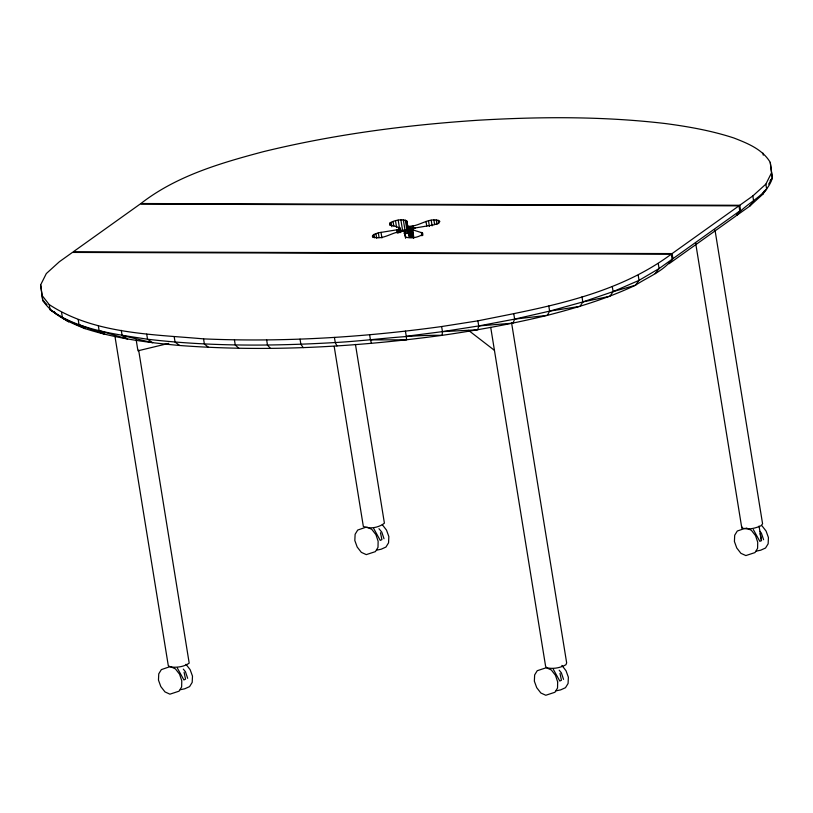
<?xml version="1.0" encoding="UTF-8"?>
<svg xmlns="http://www.w3.org/2000/svg" width="813" height="813" viewBox="0 0 813 813"><rect width="100%" height="100%" fill="white"/><g stroke="black" fill="none" stroke-linecap="round" stroke-linejoin="round"><path stroke-width="1.22" d="M49.227 304.59C93.861 334.011 152.021 334.234 203.545 338.879C283.076 342.314 362.822 337.405 441.632 326.541L442.455 331.633L442.15 335.332C355.291 347.1 267.203 352.059 179.703 345.495C147.793 342.608 115.751 338.513 85.152 328.645C69.41 322.385 52.347 315.058 42.733 300.383L40.65 284.875L46.321 273.564L59.359 261.745L72.408 252.426L671.294 254.164L672.117 259.266C663.123 271.542 647.768 276.999 635.451 285.241C607.321 298.554 577.474 307.588 547.393 315.332C512.668 323.757 477.505 330.241 442.15 335.332C406.337 334.804 370.941 340.596 335.261 342.537C272.741 346.186 209.815 346.572 147.539 339.234C114.145 333.97 78.241 329.976 50.05 309.682L49.227 304.59L41.91 295.282M671.294 254.164C615.482 295.668 544.486 307.405 477.892 320.84L478.715 325.942L477.739 329.783L442.455 331.633L406.266 336.267L405.443 331.165M513.806 314.031L514.629 319.123L513.013 323.137L478.715 325.942L442.455 331.633M764.108 191.207L762.482 194.531L749.738 206.136L736.69 215.445C747.31 201.848 767.177 195.984 772.35 177.925L770.267 162.417C762.431 149.196 747.584 143.362 733.956 138.017C711.71 130.71 688.621 126.635 665.461 123.556C603.185 116.218 540.259 116.615 477.739 120.263C405.626 125.029 333.665 134.501 263.392 151.665C220.526 163.078 176.421 175.842 140.883 203.535L739.769 205.272L752.818 195.953L765.856 184.134L771.527 172.823L770.267 162.417M408.522 230.425L406.571 220.658C401.114 218.9 394.6 220.13 389.793 223.138L389.661 224.734C392.537 225.973 405.585 228.026 396.724 229.845L378.319 232.833L373.99 234.418L372.344 236.166L372.771 236.898C383.716 240.943 393.726 230.242 404.478 231.471L405.657 237.457M548.785 306.034L549.608 311.135L547.393 315.332L514.629 319.123L478.715 325.942M764.952 190.384L762.482 194.531L766.679 189.236L765.856 184.134M768.651 184.155L772.35 177.925L771.527 172.823M672.117 259.266L659.079 268.575L639.028 280.373L635.451 285.241L613.104 291.623L582.809 301.948L580.065 306.359L549.608 311.135L514.629 319.123M638.205 275.282L639.028 280.373L613.104 291.623L609.902 296.267L582.809 301.948L549.608 311.135M655.176 273.656L659.079 268.575L658.245 263.483M739.779 210.953L672.93 258.676L669.028 263.758L735.877 216.034L739.779 210.953L738.956 205.852L140.07 204.114L73.221 251.847L672.107 253.585L738.956 205.852M749.738 206.136L753.641 201.055L752.818 195.953M770.124 180.689L772.35 177.925M413.492 238.331L412.018 229.276L415.453 227.853M398.502 232.985L397.953 229.591L400.067 228.067L400.819 232.599M759.027 526.082L761.496 540.584L759.83 541.346L753.326 529.537M407.049 221.37L407.689 226.227C418.451 227.457 428.461 216.756 439.406 220.801L439.823 221.532L438.187 223.28L433.857 224.866L414.244 228.107A3.587 1.026 -9.2 0 0 412.11 229.632L412.018 229.276M168.769 343.371L137.946 350.81L136.178 339.895M365.718 527.302L357.71 530.056L355.118 534.283L354.824 540.533L357.181 547.017L361.328 552.352L366.277 554.618L375.393 551.631L377.994 547.413L378.136 541.265L375.931 534.669L371.785 529.334L366.826 527.068M376.683 550.157L381.124 549.232L385.951 547.058L388.553 542.84L388.848 536.58L386.49 530.096L382.344 524.761M745.308 528.257L737.3 531.021L734.698 535.239L734.413 541.499L736.761 547.982L740.907 553.318L745.867 555.574L754.982 552.586L757.584 548.369L757.726 542.22L755.521 535.625L751.375 530.289L746.415 528.033M169.358 666.853L161.35 669.617L158.759 673.835L158.464 680.085L160.822 686.568L164.968 691.904L169.917 694.17L179.033 691.182L181.634 686.965L181.777 680.816L179.571 674.221L175.425 668.886L170.476 666.619M756.273 551.112L760.714 550.198L765.541 548.013L768.143 543.795L768.437 537.545L766.08 531.062L761.933 525.726M180.323 689.709L184.764 688.784L189.592 686.609L192.193 682.392L192.488 676.131L190.13 669.648L185.984 664.312M556.214 690.796L560.655 689.881L565.482 687.696L568.084 683.479L568.378 677.219L566.021 670.745L561.874 665.41M406.571 220.658L409.091 236.095L410.006 236.634L413.461 236.431L411.815 226.238M441.632 326.541L477.892 320.84M409.091 236.095L408.217 230.841L404.986 230.059L399.844 230.343L398.187 220.15M369.63 334.783L370.454 339.885L406.632 339.844L406.266 336.267M399.986 231.248L408.726 231.268M403.99 232.884L408.99 232.894M404.213 233.443L409.274 233.453M121.279 330.342L122.113 335.444L152.651 342.73L147.539 339.234L146.716 334.143M695.623 242.884L741.791 527.922C748.082 530.076 755.125 528.409 761.019 525.747L762.584 523.816L715.003 230.038M412.11 229.632L422.516 232.965L422.384 234.561C417.567 237.569 411.063 238.798 405.606 237.05L404.732 231.796M98.302 325.546L99.125 330.637L127.621 339.031L122.113 335.444M78.221 319.682L79.044 324.783L104.979 334.356L99.125 330.637M61.625 312.72L62.449 317.812L85.152 328.645L79.044 324.783M62.449 317.812L68.719 321.846L50.05 309.682M40.65 284.875L42.733 300.383L44.522 301.643M179.703 345.495L175.059 342.07L174.236 336.968M468.532 330.373L494.395 350.312M208.494 347.354L204.378 343.97L203.545 338.879M238.819 348.32L235.252 344.966L234.429 339.864M42.733 300.383L47.002 304.611M53.821 311.379L56.371 313.909M270.444 348.411L267.477 345.058L266.654 339.966M759.962 531.387L761.395 533.125L763.6 539.72M559.192 670.197L561.346 672.808L563.551 679.404M378.949 528.684L381.815 532.169L384.01 538.755M183.301 669.109L185.455 671.721L187.661 678.316M303.219 347.629L300.871 344.255L300.048 339.153M553.277 669.221L559.781 681.03L561.437 680.268L559.984 673.357M373.746 528.572L380.24 540.391L381.907 539.629L380.454 532.708M177.386 668.123L183.89 679.942L185.547 679.18L184.094 672.26M336.958 345.952L335.261 342.537L334.428 337.436M370.454 339.885L371.49 343.371M760.043 533.674L761.496 540.584M762.95 153.118L763.285 155.151M739.769 205.272L740.592 210.364M672.107 253.585L672.93 258.676M612.28 286.532L613.104 291.623M581.986 296.847L582.809 301.948M511.58 322.842L566.661 662.88L565.939 664.729C560.157 667.981 553.064 669.211 546.57 667.727L545.584 666.152L490.717 327.365M438.187 220.262L438.735 223.666M436.286 219.977L437.018 224.51M433.878 219.957L434.609 224.49M431.185 220.211L432.099 225.872M428.481 220.719L429.396 226.38M426.002 221.421L426.734 225.953M422.516 232.965L422.882 235.231M421.358 232.406L421.917 235.811M412.963 225.923L413.512 229.317M412.598 229.896L413.878 237.823M410.555 226.441L412.211 236.634M409.356 226.512L411.012 236.705M408.36 226.441L410.006 236.634M407.689 226.227L409.346 236.42M405.291 220.14L406.937 230.333M403.329 219.866L404.986 230.059M404.478 231.471L405.585 238.27M400.89 219.876L402.537 230.069M399.579 227.803L400.331 232.233M399.02 229.236L399.569 232.63M395.494 220.669L396.592 227.467M396.724 229.845L397.272 233.24M393.045 221.39L393.777 225.923M391.083 222.244L391.825 226.766M389.793 223.138L390.159 225.404M381.002 232.294L381.927 237.955M378.319 232.833L379.051 237.366M375.901 233.565L376.643 238.097M373.99 234.418L374.539 237.823M372.771 235.323L373.137 237.579M355.454 344.407L384.407 523.176C378.838 527.647 369.966 529.253 363.34 526.438L334.184 346.419M138.647 350.129L189.195 663.144C183.748 666.985 176.573 667.768 170.09 666.914L168.271 665.512L115.019 336.724M741.659 526.184L741.791 527.922M400.067 228.067A3.587 1.026 -9.2 0 1 397.933 229.591M557.667 681.904L557.525 688.052L554.923 692.27L545.808 695.257L540.858 693.001L536.712 687.666L534.354 681.182L534.649 674.922L537.241 670.705L546.356 667.717L551.316 669.973L555.462 675.308L557.667 681.904"/></g></svg>
